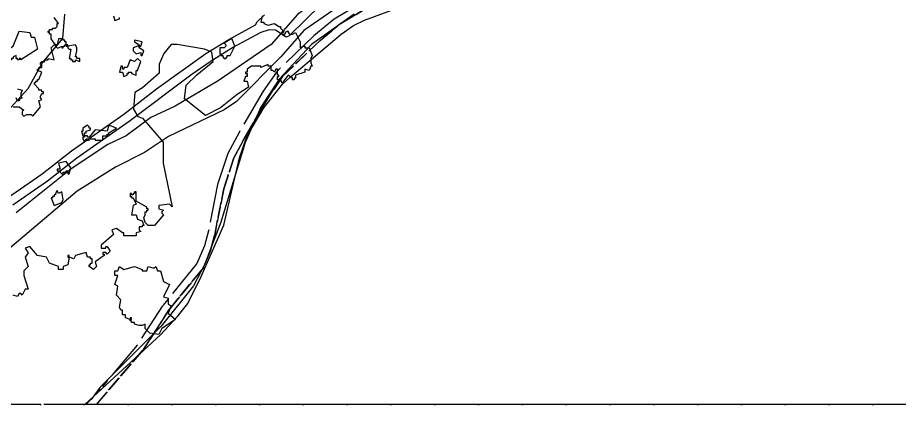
# Model space of a CAD drawing. Header units: metres. Extents: x -400 to 800, y -650 to 500.
# Drawn here: x 184.2 to 329.3, y -650 to -586.3 of the extents above; entities that cross this region are included whole.
import ezdxf

# ---------------------------------------------------------------- set-up
doc = ezdxf.new("R2010")
doc.units = ezdxf.units.M
doc.header["$LTSCALE"] = 2
for name, pattern in [('DASHDOT', [3.556, 2.54, -0.508, 0, -0.508]), ('DASHED', [1.524, 1.27, -0.254]), ('PHANTOM', [6.35, 3.175, -0.635, 0.635, -0.635, 0.635, -0.635])]:
    doc.linetypes.add(name, pattern=pattern)
for name, color, linetype in [('SITE-FLOOD-LIMIT', 5, 'DASHED'), ('SITE-PATH', 84, 'CONTINUOUS'), ('SITE-PROPERTY', 7, 'PHANTOM'), ('SITE-SETBACK-WATER', 1, 'DASHDOT'), ('SITE-TREE-CANOPY', 94, 'CONTINUOUS'), ('SITE-WATER-EDGE', 5, 'CONTINUOUS'), ('TOPO-CONTOUR-MAJOR', 8, 'CONTINUOUS'), ('TOPO-CONTOUR-MINOR', 9, 'CONTINUOUS')]:
    doc.layers.add(name, color=color, linetype=linetype)

msp = doc.modelspace()

# ---------------------------------------------------------------- linework, layer by layer
at = {"layer": 'SITE-FLOOD-LIMIT'}
for points in [[(241.06, -585.04), (237.27, -587.32), (233.95, -590.05), (227.76, -596.01), (225.61, -599.13), (221.66, -605.83), (219.77, -609.41), (218.1, -614.51), (216.61, -622.15), (215.92, -624.65), (214.69, -627.56), (209.02, -634.53), (204.87, -640.98), (197.14, -650), (50.12, -650)], [(341.87, -650), (197.14, -650), (204.87, -640.98), (209.02, -634.53), (214.69, -627.56), (215.92, -624.65), (216.61, -622.15), (218.1, -614.51), (219.77, -609.41), (221.66, -605.83), (225.61, -599.13), (227.76, -596.01), (233.95, -590.05), (237.27, -587.32), (241.06, -585.04)]]:
    msp.add_lwpolyline(points, dxfattribs=at)
at = {"layer": 'SITE-PATH'}
for points in [[(234.11, -584.15), (228.86, -589.27), (228.35, -589.48), (226.61, -588.33), (225.55, -588.29), (224.2, -588.73), (219.68, -591.18), (216.01, -593.45), (212.66, -595.79), (202.53, -603.41), (193.94, -609.43), (189.09, -613.22), (183.37, -617.2)], [(182.53, -615.96), (188.2, -612.02), (193.04, -608.22), (201.64, -602.2), (207.06, -598.04), (215.18, -592.19), (218.93, -589.88), (223.34, -587.48), (223.6, -586.97), (224.8, -585.85)]]:
    msp.add_lwpolyline(points, dxfattribs=at)
at = {"layer": 'SITE-PROPERTY'}
msp.add_lwpolyline([(240.06, -584.29), (236.27, -586.56), (232.95, -589.3), (226.76, -595.26), (224.61, -598.39), (220.67, -605.08), (218.77, -608.66), (217.1, -613.76), (215.61, -621.4), (214.93, -623.89), (213.69, -626.81), (208.02, -633.78), (203.87, -640.22), (197.75, -647.51), (195.44, -650), (148.85, -650)], dxfattribs=at)
at = {"layer": 'SITE-SETBACK-WATER'}
msp.add_lwpolyline([(439.23, -650), (-19.79, -650)], dxfattribs=at)
at = {"layer": 'SITE-TREE-CANOPY'}
for points in [[(224.43, -586.01), (224.18, -587.01), (224.68, -587.01), (224.68, -587.26), (225.43, -587.51), (226.43, -587.26), (227.18, -587.75), (227.43, -587.75), (227.43, -588.01), (227.93, -588.51), (227.93, -588.75), (227.68, -588.75), (227.68, -589.01), (228.18, -589.01), (228.43, -588.51), (228.68, -588.51), (228.68, -588.75), (228.93, -589.01), (229.43, -589.01), (229.93, -588.75), (230.68, -590.26), (230.68, -591.26), (231.18, -591.01), (231.43, -591.01), (231.43, -591.26), (232.18, -591.26), (232.68, -592.5), (232.43, -593), (232.43, -593.76), (232.68, -594.26), (232.43, -594.26), (232.18, -595.01), (231.43, -594.76), (231.43, -595.26), (229.93, -595.76), (229.93, -596.26), (229.68, -596.26), (229.68, -596.51), (229.43, -596.51), (229.43, -596.26), (228.68, -595.76), (227.93, -596.76), (227.93, -597.01), (227.68, -597.01), (227.68, -596.76), (227.18, -596.76), (227.18, -596.51), (226.93, -596.51), (226.93, -596.01), (227.18, -596.01), (227.18, -595.76), (226.93, -595.76), (226.93, -594.76), (226.68, -594.76), (226.43, -595.26), (226.18, -595), (225.93, -595), (225.93, -594.26), (225.43, -594.26), (225.43, -594), (224.18, -594.5), (224.18, -594.26), (222.68, -594.26), (221.93, -594.76), (221.93, -595.26), (221.68, -595.26), (221.68, -595.5), (221.93, -595.5), (221.93, -596.01), (221.68, -596.01), (221.43, -596.76), (221.93, -596.76), (222.17, -597.73), (220.32, -598.95), (217.58, -601.17), (215.11, -602.39), (211.65, -599.65), (211.91, -597.43), (213.65, -595.7), (216.38, -593.49), (216.15, -592), (214.91, -591.5), (210.46, -590.73), (209.47, -590.73), (208.23, -592.21), (207.47, -593.93), (207.47, -595.43), (204.73, -597.88), (203.49, -598.62), (203.23, -601.34), (203.97, -602.58), (204.71, -602.83), (208.15, -606.82), (208.13, -610.28), (209.63, -617.45), (209.18, -617.01), (207.43, -617.26), (207.43, -617.76), (208.18, -618.01), (207.93, -618.26), (207.93, -618.51), (208.18, -618.75), (206.68, -620.51), (205.68, -620.51), (205.18, -620.01), (204.93, -619.25), (205.18, -618.75), (205.18, -618.26), (205.43, -618.26), (205.43, -618.01), (205.68, -618.01), (205.68, -617.76), (205.43, -617.76), (205.43, -617.51), (203.68, -616.5), (203.68, -615), (203.43, -615), (203.43, -615.26), (203.18, -615.26), (203.18, -615.5), (202.93, -615.5), (202.93, -615.26), (202.68, -615.26), (202.68, -615.76), (202.93, -615.76), (202.93, -616), (203.18, -616), (203.68, -617.01), (203.18, -617.26), (202.93, -618.76), (203.68, -618.75), (203.93, -619.51), (204.68, -619.75), (204.93, -620.51), (204.68, -620.51), (204.68, -620.75), (204.18, -620.75), (204.18, -621.25), (204.43, -621.51), (203.68, -621.75), (203.68, -622.26), (201.68, -622.26), (201.68, -621.75), (201.43, -621.75), (200.43, -621.01), (199.68, -621.25), (199.93, -622.01), (197.93, -623.76), (197.93, -624.26), (198.68, -624.26), (198.68, -624.01), (198.93, -624.01), (199.43, -624.76), (198.93, -625.26), (198.68, -625), (198.18, -625), (198.18, -625.26), (198.43, -625.26), (198.43, -625.5), (196.93, -626.5), (197.18, -627.26), (196.68, -627.76), (195.93, -627.26), (195.93, -627), (196.18, -627), (196.18, -626.76), (196.43, -626.76), (196.43, -626), (196.18, -626), (196.18, -625.76), (195.68, -625.76), (195.43, -625), (193.68, -625.5), (193.43, -626), (192.68, -625.76), (192.43, -627), (191.68, -627.26), (191.68, -627.76), (190.93, -627.76), (190.93, -627.26), (189.43, -626.76), (188.93, -625.76), (187.43, -625.5), (186.18, -624.01), (185.43, -624.26), (185.93, -625.01), (185.43, -625.76), (185.93, -627.26), (185.18, -628), (185.18, -628.76), (185.93, -631.01), (185.43, -631.01), (184.93, -632.01), (184.68, -631.75), (184.43, -631.75), (184.18, -632.25), (183.43, -632.01)], [(183.43, -601.01), (184.43, -601.01), (185.18, -601.51), (184.93, -601.75), (184.93, -602.25), (185.18, -602.51), (185.68, -602.25), (186.43, -602.25), (186.68, -602.51), (187.93, -601.01), (187.68, -600.01), (188.18, -599.76), (187.93, -599.51), (187.93, -599.26), (188.18, -598.76), (188.43, -598.76), (188.43, -598.5), (188.18, -598.5), (188.18, -598.26), (187.68, -598.26), (187.68, -598), (186.93, -597.26), (186.93, -597), (187.18, -597), (187.18, -596.76), (187.43, -596.76), (187.43, -596.5), (187.68, -596.5), (188.18, -595.26), (187.43, -595.01), (187.43, -594.76), (187.68, -594.76), (187.68, -594.51), (188.18, -594.51), (188.18, -594.01), (187.93, -594.01), (187.93, -593.75), (188.18, -593.51), (188.68, -593.51), (188.68, -593.25), (189.18, -593.25), (189.18, -593.01), (190.18, -593.25), (189.68, -591.25), (190.18, -590.75), (190.43, -590.75), (189.68, -589.76), (189.68, -589.01), (189.43, -589.01), (189.43, -588.76), (189.18, -588.76), (189.18, -588.5), (189.43, -588.5), (189.43, -588.26), (189.93, -588.26), (189.93, -588), (190.43, -588), (190.68, -587.76), (190.68, -587.26), (190.93, -587.26), (190.18, -586.26)], [(199.93, -586), (200.18, -586.76), (200.93, -586.5), (200.93, -586.26)], [(184.18, -598), (184.93, -598.26), (184.68, -598.76), (184.68, -599.26), (184.93, -599.51), (184.43, -599.76), (184.43, -600.01), (184.18, -600.01), (183.93, -599.51)]]:
    msp.add_lwpolyline(points, dxfattribs=at)
for points in [[(182.93, -593.25), (182.18, -592.51), (182.93, -592.01), (182.68, -591.51), (183.43, -591.01), (184.43, -588.5), (186.18, -588.76), (186.43, -589.51), (186.93, -589.51), (187.43, -591.51), (184.68, -593.25), (184.68, -593.01), (184.43, -593.01), (184.43, -593.25), (184.18, -593.25), (184.18, -593.01), (183.93, -593.01), (183.93, -592.51), (183.43, -592.75), (183.43, -593.01), (183.18, -593.01), (183.18, -593.25)], [(190.43, -591.01), (190.68, -591.25), (190.93, -591.25), (191.43, -591.01), (191.43, -591.25), (191.68, -591.25), (191.68, -591.01), (191.93, -591.01), (191.93, -590.75), (192.18, -590.75), (192.18, -590.26), (191.93, -590.26), (191.93, -590.01), (191.68, -590.01), (191.68, -589.76), (190.93, -589.76), (190.68, -590.75), (190.43, -590.75)], [(204.43, -591.01), (204.68, -590.25), (203.43, -590.01), (203.43, -590.25), (204.18, -590.75), (204.18, -591.01)], [(218.18, -590.51), (218.43, -590.75), (218.43, -591.01), (218.18, -591.26), (217.43, -591.26), (217.43, -592.26), (217.68, -592.26), (217.68, -592.51), (217.93, -592.51), (217.93, -592.76), (218.18, -593), (218.43, -593), (218.68, -592.76), (218.68, -592.51), (219.18, -592.51), (219.93, -591.01), (219.43, -589.75)], [(192.18, -591.01), (192.43, -591.01), (192.43, -590.75), (192.18, -590.75)], [(192.43, -591.25), (192.68, -591.51), (192.93, -591.51), (192.68, -593.01), (192.93, -593.01), (192.93, -593.25), (193.18, -593.25), (193.18, -593.51), (193.68, -593.51), (193.68, -593.25), (194.43, -593.51), (194.43, -593.01), (193.93, -593.01), (193.93, -592.75), (193.68, -592.75), (193.93, -591.75), (193.93, -591.25), (193.68, -590.75), (192.43, -591.01)], [(203.93, -591.01), (203.18, -591.25), (203.18, -591.75), (203.68, -592.25), (204.43, -592.01), (204.43, -592.51), (204.68, -592.51), (204.93, -591.75), (204.18, -591.25), (204.18, -591.01)], [(203.43, -593.51), (202.68, -593.26), (202.18, -594.5), (201.68, -594.5), (201.68, -594.76), (201.43, -594.76), (201.43, -594.26), (201.18, -594.26), (200.93, -595.26), (201.43, -595.26), (201.68, -596), (202.18, -595.76), (202.18, -595.5), (202.43, -595.5), (202.43, -595.26), (202.93, -595.26), (202.93, -595.5), (203.68, -595.76), (203.68, -595), (203.93, -595), (204.43, -593.51), (203.93, -593.01)], [(195.18, -605.26), (195.43, -605.26), (195.43, -605), (196.18, -604.76), (196.18, -604.51), (195.93, -604.51), (195.93, -604.26), (195.68, -604.01), (194.93, -604.51), (194.93, -605), (194.68, -605), (194.93, -605.76), (195.18, -605.76)], [(195.18, -606), (194.93, -606), (194.93, -606.26), (195.18, -606.76), (195.43, -606.26), (195.68, -606.26), (195.68, -606.5), (195.93, -606.5), (195.93, -606.26), (196.93, -606.26), (196.93, -606.5), (198.18, -606.5), (198.18, -605.76), (198.93, -605.76), (198.93, -605.5), (199.18, -605.5), (199.18, -605.26), (200.43, -604.5), (199.18, -604.01), (198.93, -605), (196.93, -604.76), (195.93, -606), (195.68, -606), (195.68, -605.76), (195.18, -605.76)], [(191.18, -611.25), (190.68, -611.25), (190.68, -611.51), (191.18, -611.51), (191.18, -611.75), (191.43, -612.01), (191.68, -612.01), (191.68, -611.75), (192.18, -611.75), (192.18, -611.51), (192.43, -611.51), (192.43, -612.01), (192.68, -612.01), (192.93, -611.01), (192.18, -610.01), (190.93, -610.25)], [(190.43, -615.26), (190.43, -615.5), (190.18, -615.5), (190.18, -615.76), (189.93, -615.76), (189.93, -616), (189.68, -616), (190.18, -617.26), (191.43, -616.76), (191.68, -616.26), (191.43, -615), (190.93, -615.26), (190.68, -614.76)], [(192.68, -625.5), (192.43, -625.5), (192.43, -625.76), (192.68, -625.76)], [(201.93, -635.76), (201.93, -635.26), (201.43, -635.26), (201.43, -634.5), (201.18, -634.5), (200.93, -634), (201.18, -632.76), (200.43, -632.01), (200.68, -630.51), (200.18, -630.25), (200.68, -628.75), (200.18, -628.76), (200.18, -628.01), (200.68, -628.01), (200.93, -627.26), (201.68, -627.76), (203.43, -627.26), (204.68, -627.76), (204.68, -628.01), (205.43, -628.01), (205.68, -627.26), (206.43, -627.51), (206.68, -627.51), (206.93, -627.26), (207.18, -628.01), (207.68, -628.01), (208.18, -629.75), (209.18, -630.25), (208.18, -632.26), (208.93, -632.51), (208.93, -633.5), (209.43, -633.76), (208.93, -635), (210.18, -636.01), (207.93, -637.51), (207.43, -638.51), (205.93, -638.25), (205.18, -637.51), (205.18, -636.76), (204.68, -637.01), (204.18, -637.01), (203.43, -636.76), (203.43, -636.51), (202.93, -636.51), (202.93, -636.26), (202.68, -636.26), (202.68, -636)], [(202.93, -636), (202.93, -635.76), (202.68, -635.76), (202.68, -636)]]:
    msp.add_lwpolyline(points, close=True, dxfattribs=at)
at = {"layer": 'SITE-WATER-EDGE'}
msp.add_lwpolyline([(350.19, -650), (195.21, -650), (207.7, -638.54), (210.49, -635.54), (212.19, -633.36), (214.41, -628.93), (218.09, -620.5), (220.68, -609.39), (221.92, -605.85), (224.7, -601.16), (227.78, -597.26), (228.97, -596.13), (237.42, -589.02), (239.46, -587.59), (241.25, -586.72), (251.72, -582.82)], dxfattribs=at)
at = {"layer": 'TOPO-CONTOUR-MAJOR'}
msp.add_lwpolyline([(241.01, -581.67), (231.27, -588.39), (227.51, -592.76), (220.19, -600.08), (218.17, -601.49), (208.99, -605.86), (205.07, -608.52), (200.26, -610.9), (193.99, -614.89), (167.79, -637.03)], dxfattribs=at)
at = {"layer": 'TOPO-CONTOUR-MINOR'}
for points in [[(330.63, -477.89), (327.58, -483.94), (323.55, -488.97), (318.93, -495.97), (315.75, -500.06), (312.89, -505.53), (311.88, -506.77), (302.81, -513.76), (297.93, -520.21), (290.35, -527.26), (281.65, -536.39), (270.28, -546.41), (259.48, -557.73), (251.42, -567.94), (238.47, -579.66), (230.26, -585.76), (225.9, -590.74), (217.16, -596.71), (210.11, -600.86), (206.08, -602.76), (202.05, -605.74), (199.03, -607.21), (192.98, -611.19), (183.91, -618.46)], [(181.9, -602.34), (185.93, -597.97), (188.2, -593.77), (191.63, -589.74), (191.92, -585.7)], [(239.56, -585.7), (232.54, -590.74), (227.24, -596.45), (224.22, -601.06), (221.63, -606.86), (217.62, -619.96), (214.93, -627.02), (213.13, -630.45), (207.8, -637.09), (197.76, -647.17), (196.29, -649.18)]]:
    msp.add_lwpolyline(points, dxfattribs=at)

doc.saveas('drawing.dxf')
